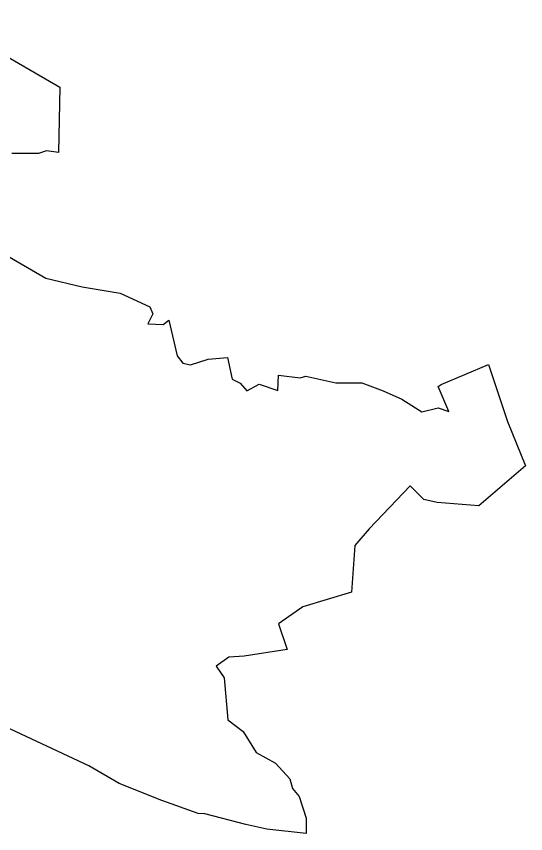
# Model space of a CAD drawing. Header units: metres. Extents: x 316521 to 322015, y 1880764 to 1885164.
# Drawn here: x 319604 to 322015, y 1880764 to 1884633 of the extents above; entities that cross this region are included whole.
import ezdxf

# ---------------------------------------------------------------- set-up
doc = ezdxf.new("R2010")
doc.units = ezdxf.units.M
doc.layers.add('village', color=3, linetype='Continuous')

msp = doc.modelspace()

# ---------------------------------------------------------------- linework, layer by layer
at = {"layer": 'village', "color": 6}
for points in [[(319231.6, 1884633.1, 0), (319809.9, 1884297.5, 0), (319803.9, 1883988.6, 0), (319747.2, 1883996.7, 0), (319709.1, 1883983, 0), (319582.6, 1883984.4, 0)], [(319231.6, 1884633.1, 0), (319809.9, 1884297.5, 0), (319803.9, 1883988.6, 0), (319747.2, 1883996.7, 0), (319709.1, 1883983, 0), (319582.6, 1883984.4, 0)], [(319539.4, 1883512.4, 0), (319742.7, 1883393.4, 0), (319915, 1883353.3, 0), (320096, 1883322.4, 0), (320236, 1883257.9, 0), (320249.6, 1883224.9, 0), (320225.7, 1883176.6, 0), (320298.8, 1883174.8, 0), (320325.2, 1883195.1, 0), (320364.6, 1883026.5, 0), (320391.6, 1882991.8, 0), (320427.7, 1882982.9, 0), (320511, 1883009.9, 0), (320602.5, 1883018.2, 0), (320625.6, 1882915, 0), (320663.8, 1882896.6, 0), (320694.5, 1882859.5, 0), (320753, 1882891.3, 0), (320841.6, 1882861.4, 0), (320844.8, 1882934.2, 0), (320947.9, 1882921.3, 0), (320974.8, 1882929.9, 0), (321116.8, 1882897.6, 0), (321238.9, 1882897.5, 0), (321339.5, 1882860.8, 0), (321429, 1882820, 0), (321523.6, 1882760.1, 0), (321599.8, 1882779.1, 0), (321650.3, 1882761.8, 0), (321600.2, 1882881.2, 0), (321614.1, 1882890.7, 0), (321839.1, 1882985.6, 0), (321928.6, 1882714.3, 0), (322014.5, 1882505, 0), (321793.7, 1882315.4, 0), (321596, 1882331, 0), (321532.3, 1882345.4, 0), (321468.2, 1882409.7, 0), (321274.2, 1882206.6, 0), (321205.9, 1882128.6, 0), (321189.7, 1881907.1, 0), (320959.1, 1881838.1, 0), (320844.8, 1881756.9, 0), (320886, 1881636, 0), (320681.4, 1881604.6, 0), (320609.2, 1881599.7, 0), (320549.2, 1881556.5, 0), (320588.1, 1881501.5, 0), (320605.3, 1881302, 0), (320677.3, 1881247.6, 0), (320739.7, 1881148.3, 0), (320830.5, 1881098.1, 0), (320898.5, 1881023.4, 0), (320910.3, 1880977, 0), (320941.8, 1880940.2, 0), (320976.2, 1880837.4, 0), (320975.2, 1880763.8, 0), (320789.2, 1880785.8, 0), (320690, 1880806.8, 0), (320495.4, 1880857.9, 0), (320464.9, 1880858.5, 0), (320292.6, 1880920.5, 0), (320091, 1881000.7, 0), (319946.4, 1881084.3, 0), (319552.6, 1881269.7, 0)], [(319539.4, 1883512.4, 0), (319742.7, 1883393.4, 0), (319915, 1883353.3, 0), (320096, 1883322.4, 0), (320236, 1883257.9, 0), (320249.6, 1883224.9, 0), (320225.7, 1883176.6, 0), (320298.8, 1883174.8, 0), (320325.2, 1883195.1, 0), (320364.6, 1883026.5, 0), (320391.6, 1882991.8, 0), (320427.7, 1882982.9, 0), (320511, 1883009.9, 0), (320602.5, 1883018.2, 0), (320625.6, 1882915, 0), (320663.8, 1882896.6, 0), (320694.5, 1882859.5, 0), (320753, 1882891.3, 0), (320841.6, 1882861.4, 0), (320844.8, 1882934.2, 0), (320947.9, 1882921.3, 0), (320974.8, 1882929.9, 0), (321116.8, 1882897.6, 0), (321238.9, 1882897.5, 0), (321339.5, 1882860.8, 0), (321429, 1882820, 0), (321523.6, 1882760.1, 0), (321599.8, 1882779.1, 0), (321650.3, 1882761.8, 0), (321600.2, 1882881.2, 0), (321614.1, 1882890.7, 0), (321839.1, 1882985.6, 0), (321928.6, 1882714.3, 0), (322014.5, 1882505, 0), (321793.7, 1882315.4, 0), (321596, 1882331, 0), (321532.3, 1882345.4, 0), (321468.2, 1882409.7, 0), (321274.2, 1882206.6, 0), (321205.9, 1882128.6, 0), (321189.7, 1881907.1, 0), (320959.1, 1881838.1, 0), (320844.8, 1881756.9, 0), (320886, 1881636, 0), (320681.4, 1881604.6, 0), (320609.2, 1881599.7, 0), (320549.2, 1881556.5, 0), (320588.1, 1881501.5, 0), (320605.3, 1881302, 0), (320677.3, 1881247.6, 0), (320739.7, 1881148.3, 0), (320830.5, 1881098.1, 0), (320898.5, 1881023.4, 0), (320910.3, 1880977, 0), (320941.8, 1880940.2, 0), (320976.2, 1880837.4, 0), (320975.2, 1880763.8, 0), (320789.2, 1880785.8, 0), (320690, 1880806.8, 0), (320495.4, 1880857.9, 0), (320464.9, 1880858.5, 0), (320292.6, 1880920.5, 0), (320091, 1881000.7, 0), (319946.4, 1881084.3, 0), (319552.6, 1881269.7, 0)]]:
    msp.add_polyline3d(points, dxfattribs=at)

doc.saveas('drawing.dxf')
